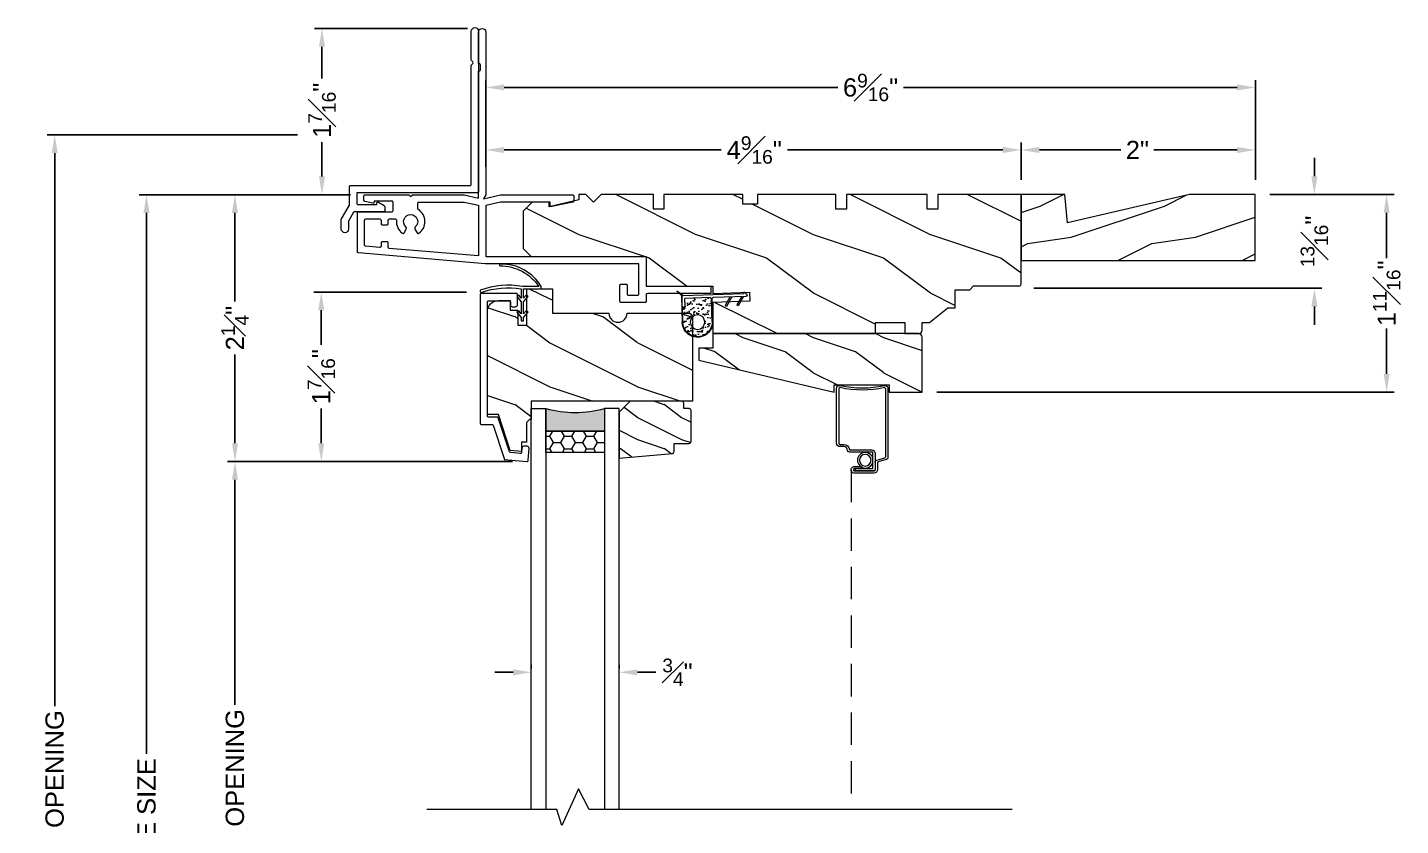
# Model space of a CAD drawing. Extents: x 74.3 to 86.2, y 8.2 to 22.
# Drawn here: x 74.29 to 86.01, y 15.15 to 21.97 of the extents above; entities that cross this region are included whole.
import ezdxf

# ---------------------------------------------------------------- set-up
doc = ezdxf.new("R2010")
doc.units = 0
doc.header["$MEASUREMENT"] = 0
doc.linetypes.add('DASHED', pattern=[0.414474, 0.276316, -0.138158])
doc.layers.get('0').update_dxf_attribs({"linetype": 'CONTINUOUS'})
doc.layers.get('DEFPOINTS').update_dxf_attribs({"linetype": 'CONTINUOUS'})
doc.layers.add('DIM', color=7, linetype='CONTINUOUS', lineweight=13)
doc.layers.add('PRODUCTS', color=7, linetype='CONTINUOUS', lineweight=13)
doc.styles.get("Standard").update_dxf_attribs({"font": 'arial.ttf'})
doc.dimstyles.get("Standard").update_dxf_attribs({"dimscale": 0, "dimtxt": 0.156, "dimasz": 0.156, "dimexe": 0.063, "dimexo": 0.125, "dimgap": 0.05, "dimtad": 0, "dimdec": 4, "dimzin": 0, "dimdsep": 46, "dimlunit": 4, "dimtxsty": 'Standard', "dimcen": 0.09, "dimclrd": 256, "dimclre": 256, "dimclrt": 256, "dimadec": 0, "dimazin": 0, "dimtfac": 0.75, "dimtdec": 4, "dimtix": 1, "dimtofl": 0, "dimtmove": 0, "dimatfit": 1, "dimfxl": 1, "dimfrac": 1, "dimtolj": 1, "dimtzin": 5, "dimarcsym": 0})

# ---------------------------------------------------------------- blocks, each defined once
blk = doc.blocks.new('*D15')
at = {"layer": 'DEFPOINTS', "color": 0, "ltscale": 2, "transparency": 16777216}
for p in [(78.204, 20.923), (78.204, 20.654), (82.773, 20.543)]:
    blk.add_point(p, dxfattribs=at)
at = {"layer": 'DIM', "lineweight": -2, "ltscale": 2, "transparency": 16777216}
for p, q in [((78.204, 20.779), (78.204, 20.986)), ((82.773, 20.668), (82.773, 20.986)), ((78.36, 20.923), (80.212, 20.923)), ((82.617, 20.923), (80.778, 20.923))]:
    blk.add_line(p, q, dxfattribs=at)
at = {"layer": 'DIM', "ltscale": 2, "transparency": 16777216}
for points in [[(78.36, 20.949), (78.36, 20.897), (78.204, 20.923)], [(82.617, 20.949), (82.617, 20.897), (82.773, 20.923)]]:
    blk.add_solid(points, dxfattribs=at)
at = {"layer": 'DIM', "ltscale": 2, "transparency": 16777216, "insert": (80.495, 20.923), "char_height": 0.156, "attachment_point": 5}
blk.add_mtext('\\A1;4{\\H0.750000x;\\S9#16;}"', dxfattribs=at)
blk = doc.blocks.new('*D16')
at = {"layer": 'DEFPOINTS', "color": 0, "ltscale": 2, "transparency": 16777216}
for p in [(76.799, 19.71), (78.165, 19.71), (78.555, 18.263)]:
    blk.add_point(p, dxfattribs=at)
at = {"layer": 'DIM', "lineweight": -2, "ltscale": 2, "transparency": 16777216}
for p, q in [((78.04, 19.71), (76.736, 19.71)), ((76.799, 19.554), (76.799, 19.258)), ((76.799, 18.419), (76.799, 18.715)), ((78.43, 18.263), (76.736, 18.263))]:
    blk.add_line(p, q, dxfattribs=at)
at = {"layer": 'DIM', "ltscale": 2, "transparency": 16777216}
for points in [[(76.773, 19.554), (76.825, 19.554), (76.799, 19.71)], [(76.773, 18.419), (76.825, 18.419), (76.799, 18.263)]]:
    blk.add_solid(points, dxfattribs=at)
at = {"layer": 'DIM', "ltscale": 2, "transparency": 16777216, "insert": (76.799, 18.987), "char_height": 0.156, "attachment_point": 5, "rotation": 90}
blk.add_mtext('\\A1;1{\\H0.750000x;\\S7#16;}"', dxfattribs=at)
blk = doc.blocks.new('*D17')
at = {"layer": 'DEFPOINTS', "color": 0, "ltscale": 2, "transparency": 16777216}
for p in [(76.062, 20.541), (77.172, 20.541), (78.555, 18.263)]:
    blk.add_point(p, dxfattribs=at)
at = {"layer": 'DIM', "lineweight": -2, "ltscale": 2, "transparency": 16777216}
for p, q in [((77.047, 20.541), (75.999, 20.541)), ((76.062, 20.385), (76.062, 19.628)), ((76.062, 18.419), (76.062, 19.176)), ((78.43, 18.263), (75.999, 18.263))]:
    blk.add_line(p, q, dxfattribs=at)
at = {"layer": 'DIM', "ltscale": 2, "transparency": 16777216}
for points in [[(76.036, 20.385), (76.088, 20.385), (76.062, 20.541)], [(76.036, 18.419), (76.088, 18.419), (76.062, 18.263)]]:
    blk.add_solid(points, dxfattribs=at)
at = {"layer": 'DIM', "ltscale": 2, "transparency": 16777216, "insert": (76.062, 19.402), "char_height": 0.156, "attachment_point": 5, "rotation": 90}
blk.add_mtext('\\A1;2{\\H0.750000x;\\S1#4;}"', dxfattribs=at)
blk = doc.blocks.new('*D18')
at = {"layer": 'DEFPOINTS', "color": 0, "transparency": 16777216}
for p in [(76.805, 21.961), (78.173, 21.961), (77.172, 20.541)]:
    blk.add_point(p, dxfattribs=at)
at = {"layer": 'DIM', "lineweight": -2, "transparency": 16777216}
for p, q in [((78.048, 21.961), (76.742, 21.961)), ((76.805, 21.805), (76.805, 21.534)), ((76.805, 20.697), (76.805, 20.99)), ((77.047, 20.541), (76.742, 20.541))]:
    blk.add_line(p, q, dxfattribs=at)
at = {"layer": 'DIM', "transparency": 16777216}
for points in [[(76.779, 21.805), (76.831, 21.805), (76.805, 21.961)], [(76.779, 20.697), (76.831, 20.697), (76.805, 20.541)]]:
    blk.add_solid(points, dxfattribs=at)
at = {"layer": 'DIM', "transparency": 16777216, "insert": (76.805, 21.262), "char_height": 0.156, "attachment_point": 5, "rotation": 90}
blk.add_mtext('\\A1;1{\\H0.750000x;\\S7#16;}"', dxfattribs=at)
blk = doc.blocks.new('*D19')
at = {"layer": 'DEFPOINTS', "color": 0, "ltscale": 2, "transparency": 16777216}
for p in [(76.062, 18.263), (78.555, 18.263), (78.559, 11.88)]:
    blk.add_point(p, dxfattribs=at)
at = {"layer": 'DIM', "lineweight": -2, "ltscale": 2, "transparency": 16777216}
for p, q in [((78.43, 18.263), (75.999, 18.263)), ((76.062, 18.107), (76.062, 16.184)), ((76.062, 12.036), (76.062, 13.959)), ((78.434, 11.88), (75.999, 11.88))]:
    blk.add_line(p, q, dxfattribs=at)
at = {"layer": 'DIM', "ltscale": 2, "transparency": 16777216}
for points in [[(76.036, 18.107), (76.088, 18.107), (76.062, 18.263)], [(76.036, 12.036), (76.088, 12.036), (76.062, 11.88)]]:
    blk.add_solid(points, dxfattribs=at)
at = {"layer": 'DIM', "ltscale": 2, "transparency": 16777216, "insert": (76.062, 15.072), "char_height": 0.156, "attachment_point": 5, "rotation": 90}
blk.add_mtext('\\A1;DAYLIGHT OPENING', dxfattribs=at)
blk = doc.blocks.new('*D20')
at = {"layer": 'DEFPOINTS', "color": 0, "ltscale": 2, "transparency": 16777216}
for p in [(75.307, 20.541), (77.172, 20.541), (77.175, 9.603)]:
    blk.add_point(p, dxfattribs=at)
at = {"layer": 'DIM', "lineweight": -2, "ltscale": 2, "transparency": 16777216}
for p, q in [((77.047, 20.541), (75.244, 20.541)), ((75.307, 20.385), (75.307, 15.766)), ((75.307, 9.759), (75.307, 14.387)), ((77.05, 9.603), (75.244, 9.603))]:
    blk.add_line(p, q, dxfattribs=at)
at = {"layer": 'DIM', "ltscale": 2, "transparency": 16777216}
for points in [[(75.281, 20.385), (75.333, 20.385), (75.307, 20.541)], [(75.281, 9.759), (75.333, 9.759), (75.307, 9.603)]]:
    blk.add_solid(points, dxfattribs=at)
at = {"layer": 'DIM', "ltscale": 2, "transparency": 16777216, "insert": (75.307, 15.076), "char_height": 0.156, "attachment_point": 5, "rotation": 90}
blk.add_mtext('\\A1;FRAME SIZE', dxfattribs=at)
blk = doc.blocks.new('*D21')
at = {"layer": 'DEFPOINTS', "color": 0, "ltscale": 2, "transparency": 16777216}
for p in [(74.523, 21.052), (76.72, 21.052), (77.11, 9.353)]:
    blk.add_point(p, dxfattribs=at)
at = {"layer": 'DIM', "lineweight": -2, "ltscale": 2, "transparency": 16777216}
for p, q in [((76.595, 21.052), (74.46, 21.052)), ((74.523, 20.896), (74.523, 16.174)), ((74.523, 9.509), (74.523, 14.228)), ((76.985, 9.353), (74.46, 9.353))]:
    blk.add_line(p, q, dxfattribs=at)
at = {"layer": 'DIM', "ltscale": 2, "transparency": 16777216}
for points in [[(74.497, 20.896), (74.549, 20.896), (74.523, 21.052)], [(74.497, 9.509), (74.549, 9.509), (74.523, 9.353)]]:
    blk.add_solid(points, dxfattribs=at)
at = {"layer": 'DIM', "ltscale": 2, "transparency": 16777216, "insert": (74.523, 15.201), "char_height": 0.156, "attachment_point": 5, "rotation": 90}
blk.add_mtext('\\A1;ROUGH OPENING', dxfattribs=at)
blk = doc.blocks.new('*D22')
at = {"layer": 'DEFPOINTS', "color": 0, "transparency": 16777216}
for p in [(79.342, 16.463), (78.592, 16.371), (79.342, 16.371)]:
    blk.add_point(p, dxfattribs=at)
at = {"layer": 'DIM', "lineweight": -2, "transparency": 16777216}
for p, q in [((78.436, 16.463), (78.28, 16.463)), ((78.592, 16.496), (78.592, 16.526)), ((79.342, 16.496), (79.342, 16.526)), ((79.498, 16.463), (79.654, 16.463))]:
    blk.add_line(p, q, dxfattribs=at)
at = {"layer": 'DIM', "transparency": 16777216}
for points in [[(78.436, 16.489), (78.436, 16.437), (78.592, 16.463)], [(79.498, 16.489), (79.498, 16.437), (79.342, 16.463)]]:
    blk.add_solid(points, dxfattribs=at)
at = {"layer": 'DIM', "transparency": 16777216, "insert": (79.84, 16.463), "char_height": 0.156, "attachment_point": 5}
blk.add_mtext('\\A1;{\\H0.750000x;\\S3#4;}"', dxfattribs=at)
blk = doc.blocks.new('Frame-Colonial-Horiz Profile-C-WC BLOCK')
at = {"ltscale": 2}
h = blk.add_hatch(dxfattribs=at)
h.set_pattern_fill('WOOD1', color=256)
h.set_pattern_definition([(216.87, (0.4, 1), (3, 2), [0.5, -4.5]), (206.565, (1, 0.7), (-1, -1), [1.11803, -1.11803]), (198.435, (1, 0.2), (-2, -0.999998), [0.63246, -2.52982])])
edge = h.paths.add_edge_path()
edge.add_line((4.181, -0.53), (3.2, -0.53))
edge.add_line((3.2, -0.53), (3.2, -0.784))
edge.add_line((3.2, -0.784), (2.632, -0.784))
edge.add_line((2.632, -0.784), (2.632, -0.844))
edge.add_line((2.632, -0.844), (2.319, -0.833))
edge.add_line((2.319, -0.833), (2.316, -0.911))
edge.add_line((2.316, -0.911), (2.632, -0.922))
edge.add_line((2.632, -0.922), (2.632, -1.188))
edge.add_line((2.632, -1.188), (1.242, -1.188))
edge.add_line((1.242, -1.188), (1.242, -1.093))
edge.add_line((1.242, -1.093), (0.992, -1.093))
edge.add_line((0.992, -1.093), (0.992, -1.188))
edge.add_line((0.992, -1.188), (0.875, -1.188))
edge.add_arc((0.875, -1.157), 0.031, 180, 269.9987, ccw=False)
edge.add_line((0.844, -1.157), (0.844, -1.094))
edge.add_line((0.844, -1.094), (0.781, -1.094))
edge.add_line((0.781, -1.094), (0.626, -0.969))
edge.add_line((0.626, -0.969), (0.563, -0.969))
edge.add_line((0.563, -0.969), (0.563, -0.813))
edge.add_line((0.563, -0.813), (0.438, -0.813))
edge.add_line((0.438, -0.813), (0.406, -0.781))
edge.add_line((0.406, -0.781), (0.016, -0.781))
edge.add_arc((0.016, -0.765), 0.016, 180, 269.9951, ccw=False)
edge.add_line((0, -0.765), (0, 0))
edge.add_line((0, 0), (0.711, 0))
edge.add_line((0.711, 0), (0.711, -0.125))
edge.add_line((0.711, -0.125), (0.756, -0.125))
edge.add_line((0.756, -0.125), (0.801, -0.125))
edge.add_line((0.801, -0.125), (0.801, 0))
edge.add_line((0.801, 0), (1.491, 0))
edge.add_line((1.491, 0), (1.491, -0.125))
edge.add_line((1.491, -0.125), (1.536, -0.125))
edge.add_line((1.536, -0.125), (1.581, -0.125))
edge.add_line((1.581, -0.125), (1.581, 0))
edge.add_line((1.581, 0), (2.251, 0))
edge.add_line((2.251, 0), (2.251, -0.082))
edge.add_line((2.251, -0.082), (2.376, -0.082))
edge.add_line((2.376, -0.082), (2.376, 0))
edge.add_line((2.376, 0), (3.049, 0))
edge.add_line((3.049, 0), (3.049, -0.125))
edge.add_line((3.049, -0.125), (3.094, -0.125))
edge.add_line((3.094, -0.125), (3.139, -0.125))
edge.add_line((3.139, -0.125), (3.139, 0))
edge.add_line((3.139, 0), (3.585, 0))
edge.add_line((3.585, 0), (3.65, -0.065))
edge.add_line((3.65, -0.065), (3.715, 0))
edge.add_line((3.715, 0), (3.774, 0))
edge.add_line((3.774, 0), (3.774, -0.046))
edge.add_line((3.774, -0.046), (4.029, -0.104))
edge.add_line((4.029, -0.104), (4.029, -0.064))
edge.add_line((4.029, -0.064), (4.173, -0.064))
edge.add_line((4.173, -0.064), (4.25, -0.141))
edge.add_line((4.25, -0.141), (4.25, -0.461))
edge.add_line((4.25, -0.461), (4.181, -0.53))
blk.add_lwpolyline([(4.181, -0.53), (3.2, -0.53), (3.2, -0.784), (2.632, -0.784), (2.632, -0.844), (2.319, -0.833), (2.316, -0.911), (2.632, -0.922), (2.632, -1.188), (1.242, -1.188), (1.242, -1.093), (0.992, -1.093), (0.992, -1.188), (0.875, -1.188, -0.414207), (0.844, -1.157), (0.844, -1.094), (0.781, -1.094), (0.626, -0.969), (0.563, -0.969), (0.563, -0.813), (0.438, -0.813), (0.406, -0.781), (0.016, -0.781, -0.414188), (0, -0.765), (0, -0.765), (0, -0.765), (0, 0), (0, 0), (0, 0), (0.711, 0), (0.711, -0.125), (0.756, -0.125), (0.801, -0.125), (0.801, 0), (1.491, 0), (1.491, -0.125), (1.536, -0.125), (1.581, -0.125), (1.581, 0), (2.251, 0), (2.251, -0.082), (2.376, -0.082), (2.376, 0), (3.049, 0), (3.049, -0.125), (3.094, -0.125), (3.139, -0.125), (3.139, 0), (3.585, 0), (3.65, -0.065), (3.715, 0), (3.774, 0), (3.774, -0.046), (4.029, -0.104), (4.029, -0.064), (4.173, -0.064), (4.25, -0.141), (4.25, -0.461)], format="xyb", close=True)
blk = doc.blocks.new('3574-C-WC-Frame-Horiz Profile BLOCK')
for points in [[(2.403, 0.471, 0.356833), (2.411, 0.481), (2.411, 0.518, 0.414214), (2.401, 0.528), (2.026, 0.528), (2.011, 0.513), (1.996, 0.528), (1.557, 0.528, 0.049389), (1.555, 0.528), (1.431, 0.499), (1.431, 1.584), (1.426, 1.584, -0.414214), (1.416, 1.594), (1.416, 1.638, -0.414214), (1.426, 1.648), (1.431, 1.648), (1.431, 1.917, 1), (1.369, 1.917), (1.369, 0.528), (1.389, 0.493), (1.244, 0.528), (0.629, 0.528, 0.414214), (0.619, 0.518), (0.619, 0.474, 0.357226), (0.627, 0.464), (0.807, 0.428, 0.47034), (0.819, 0.438), (0.819, 0.466), (1.244, 0.466), (1.369, 0.437), (1.369, 0), (0, 0), (0, -0.254), (-0.553, -0.254), (-0.553, -0.316), (-0.01, -0.316, -0.414214), (0, -0.326), (0, -0.382, 0.414214), (0.01, -0.392), (0.214, -0.392, 0.414214), (0.224, -0.382), (0.224, -0.245, 0.414214), (0.214, -0.235), (0.172, -0.235, 0.414214), (0.162, -0.245), (0.162, -0.32, -0.414214), (0.152, -0.33), (0.072, -0.33, -0.414214), (0.062, -0.32), (0.062, -0.062), (1.376, -0.062), (2.457, 0.032, 0.387189), (2.466, 0.042), (2.466, 0.373, 0.414214), (2.456, 0.383), (2.171, 0.383, -0.414214), (2.161, 0.393), (2.161, 0.463, -0.414214), (2.171, 0.473), (2.321, 0.473), (2.321, 0.467, 0.474021), (2.333, 0.457)], [(2.212, 0.271, -0.414214), (2.202, 0.281), (2.202, 0.311, 0.414214), (2.192, 0.321), (2.142, 0.321, 0.441135), (2.132, 0.31, -0.268386), (2.081, 0.199, -0.440649), (2.067, 0.202), (2.048, 0.235, -0.356394), (2.051, 0.254, 2.636888), (1.971, 0.254, -0.356394), (1.974, 0.235), (1.955, 0.202, -0.440649), (1.941, 0.199, -0.536485), (1.946, 0.402, 0.258497), (1.951, 0.411), (1.951, 0.456, 0.414214), (1.941, 0.466), (1.557, 0.466, 0.049389), (1.555, 0.466), (1.431, 0.438), (1.431, 0.005), (2.193, 0.07, 0.387189), (2.202, 0.08), (2.202, 0.117, -0.414214), (2.212, 0.127), (2.254, 0.127, -0.414214), (2.264, 0.117), (2.264, 0.087, 0.441765), (2.275, 0.077), (2.395, 0.088, 0.387189), (2.404, 0.098), (2.404, 0.311, 0.414214), (2.394, 0.321), (2.274, 0.321, 0.414214), (2.264, 0.311), (2.264, 0.281, -0.414214), (2.254, 0.271)]]:
    blk.add_lwpolyline(points, format="xyb", close=True)
blk = doc.blocks.new('Drip Cap-Alu Profile 3585 BLOCK')
blk.add_lwpolyline([(-0.85, 0.08), (0.18, 0.08), (0.18, -0.01, -0.414214), (0.17, -0.02), (0.01, -0.02), (0.01, -0.01, 0.57735), (-0.005, -0.001), (-0.054, -0.03, 0.267949), (-0.059, -0.038), (-0.059, -0.072, 0.414214), (-0.049, -0.082), (0.198, -0.082, -0.267949), (0.207, -0.087), (0.25, -0.162), (0.25, -0.23, 1), (0.312, -0.23), (0.312, -0.148, 0.131652), (0.311, -0.143), (0.243, -0.026, -0.131652), (0.242, -0.021), (0.242, 0.132, 0.414214), (0.232, 0.142), (-0.788, 0.142, -0.414214), (-0.798, 0.152), (-0.798, 1.164, 0.267949), (-0.805, 1.177, -0.57735), (-0.805, 1.203, 0.267949), (-0.798, 1.216), (-0.798, 1.459, 1), (-0.86, 1.459), (-0.86, 0.09, 0.414214)], format="xyb", close=True)
blk = doc.blocks.new('Weather Strip-Casement Frame-Horiz BLOCK')
h = blk.add_hatch()
h.set_pattern_fill('AR-SAND', color=256, scale=0.03, angle=358, style=0)
h.paths.add_polyline_path([(0.276, -0.057, -0.414281), (0.287, -0.046), (0.501, -0.053), (0.499, -0.118, 0.414214), (0.508, -0.128), (0.513, -0.128, -0.384696), (0.523, -0.14), (0.519, -0.259, -1), (0.269, -0.251)])
h.paths.add_polyline_path([(0.332, -0.253, 1), (0.457, -0.257, 1)], flags=16)
at = {"linetype": 'Continuous'}
for p, q in [((-0.017, -0.011), (0, 0)), ((0, 0), (0, -0.012)), ((0.519, -0.029), (0.57, 0.01)), ((0.532, -0.029), (0.572, 0.009)), ((0.573, 0.01), (0.573, 0.01)), ((-0.029, -0.025), (-0.028, -0.022)), ((-0.018, -0.036), (0.26, -0.045)), ((0.519, -0.029), (0, -0.012)), ((0.001, -0.037), (0.047, -0.117)), ((0.018, -0.038), (0.059, -0.109)), ((0.047, -0.117), (0.059, -0.109)), ((0.102, -0.04), (0.148, -0.121)), ((0.119, -0.041), (0.159, -0.112)), ((0.148, -0.121), (0.159, -0.112)), ((0.271, -0.057), (0.264, -0.25)), ((0.269, -0.251), (0.276, -0.057)), ((0.287, -0.046), (0.501, -0.053)), ((0.499, -0.118), (0.501, -0.053)), ((0.532, -0.029), (0.524, -0.26)), ((0.524, -0.119), (0.526, -0.039)), ((0.532, -0.029), (0.531, -0.054)), ((0.532, -0.029), (0.532, -0.029)), ((0.503, -0.128), (0.503, -0.128)), ((0.503, -0.128), (0.503, -0.128)), ((0.513, -0.128), (0.508, -0.128)), ((0.519, -0.259), (0.523, -0.14))]:
    blk.add_line(p, q, dxfattribs=at)
blk.add_circle((0.394, -0.255), 0.0625)
for centre, radius, start, end in [((0.571, 0.009), 0.00103, 334.2139, 109.1827), ((-0.018, -0.025), 0.011, 178.1541, 268.1379), ((-0.017, -0.022), 0.011, 88.1441, 178.128), ((0.26, -0.056), 0.011, 358.1371, 88.1449), ((0.287, -0.057), 0.011, 88.141, 178.1543), ((0.515, -0.039), 0.0112, 0.5479, 71.2218), ((0.509, -0.118), 0.01, 178.141, 268.141), ((0.514, -0.118), 0.01, 268.1452, 358.1369), ((0.512, -0.139), 0.0111, 357.9489, 82.4993), ((0.394, -0.255), 0.13, 178.141, 358.141), ((0.394, -0.255), 0.125, 178.141, 358.141)]:
    blk.add_arc(centre, radius, start, end, dxfattribs=at)
blk = doc.blocks.new('Screen-Frame Aluminum BLOCK')
blk.add_lwpolyline([(0.109, -0.63, 0.333391), (0.094, -0.611), (0.026, -0.591, -0.334366), (0.019, -0.581), (0.019, -0.003, -0.379616), (0.03, 0.008, 0.109624), (0.408, 0.008, -0.381941), (0.419, -0.003), (0.419, -0.466, -0.379359), (0.408, -0.477), (0.375, -0.477, 0.387949), (0.329, -0.519, -0.45004), (0.322, -0.524), (0.138, -0.524, 0.428928), (0.109, -0.553), (0.109, -0.694, 0.464966), (0.118, -0.703), (0.277, -0.703), (0.277, -0.684), (0.128, -0.684), (0.128, -0.543), (0.318, -0.543, 0.450014), (0.348, -0.518, -0.329795), (0.374, -0.496), (0.408, -0.496, 0.414214), (0.438, -0.466), (0.438, 0, 0.50062), (0.407, 0.027, -0.11153), (0.031, 0.027, 0.497573), (0, 0), (0, -0.588, 0.331494), (0.014, -0.607), (0.082, -0.627, -0.331494), (0.09, -0.637), (0.09, -0.692, 0.414214), (0.12, -0.722), (0.284, -0.722, 1.054016), (0.284, -0.665), (0.226, -0.665), (0.226, -0.684), (0.285, -0.684, -1.067593), (0.285, -0.703), (0.119, -0.703, -0.429239), (0.109, -0.692)], format="xyb")
at = {"ltscale": 2}
blk.add_circle((0.194, -0.612), 0.0666, dxfattribs=at)
blk.add_circle((0.194, -0.612), 0.0498)
blk = doc.blocks.new('Sash-Profile-C-WC Narrow BLOCK')
at = {"ltscale": 2}
h = blk.add_hatch(dxfattribs=at)
h.set_pattern_fill('WOOD1', color=256, scale=0.75, style=0)
h.set_pattern_definition([(216.87, (0.3, 0.75), (2.25, 1.5), [0.375, -3.375]), (206.565, (0.75, 0.525), (-0.75, -0.75), [0.83853, -0.83853]), (198.435, (0.75, 0.15), (-1.5, -0.749999), [0.47434, -1.89737])])
edge = h.paths.add_edge_path()
edge.add_line((-0.375, -0.326), (-0.375, -0.482))
edge.add_line((-0.375, -0.482), (-0.36, -0.482))
edge.add_line((-0.36, -0.482), (-0.335, -0.507))
edge.add_line((-0.335, -0.507), (-0.335, -0.674))
edge.add_line((-0.335, -0.674), (-0.29, -0.674))
edge.add_line((-0.29, -0.674), (-0.29, -0.754))
edge.add_line((-0.29, -0.754), (-0.194, -0.746))
edge.add_line((-0.194, -0.746), (-0.094, -0.439))
edge.add_line((-0.094, -0.439), (0, -0.439))
edge.add_line((0, -0.439), (0, 0.439))
edge.add_arc((-0.094, 0.439), 0.094, 0, 90)
edge.add_line((-0.094, 0.533), (-0.195, 0.533))
edge.add_line((-0.195, 0.533), (-0.195, 0.453))
edge.add_line((-0.195, 0.453), (-0.261, 0.453))
edge.add_line((-0.261, 0.453), (-0.261, 0.323))
edge.add_line((-0.261, 0.323), (-0.336, 0.323))
edge.add_line((-0.336, 0.323), (-0.336, 0.635))
edge.add_line((-0.336, 0.635), (-0.557, 0.635))
edge.add_line((-0.557, 0.635), (-0.557, 0.426))
edge.add_line((-0.557, 0.426), (-1.037, 0.426))
edge.add_arc((-1.115, 0.426), 0.078, -180, 0, ccw=False)
edge.add_line((-1.193, 0.426), (-1.718, 0.426))
edge.add_arc((-1.718, 0.394), 0.032, 90, 180)
edge.add_line((-1.75, 0.394), (-1.75, -0.326))
edge.add_line((-1.75, -0.326), (-0.375, -0.326))
at = {"linetype": 'Continuous'}
blk.add_lwpolyline([(-0.375, -0.326), (-0.375, -0.482), (-0.36, -0.482), (-0.335, -0.507), (-0.335, -0.674), (-0.29, -0.674), (-0.29, -0.754), (-0.194, -0.746), (-0.094, -0.439), (0, -0.439), (0, 0.439, 0.414214), (-0.094, 0.533), (-0.195, 0.533), (-0.195, 0.453), (-0.261, 0.453), (-0.261, 0.323), (-0.336, 0.323), (-0.336, 0.635), (-0.557, 0.635), (-0.557, 0.426), (-1.037, 0.426, -1), (-1.193, 0.426), (-1.718, 0.426, 0.414214), (-1.75, 0.394), (-1.75, -0.326)], format="xyb", close=True, dxfattribs=at)
blk = doc.blocks.new('3566-Sash-Narrow BLOCK')
blk.add_lwpolyline([(-0.145, -0.859), (-0.144, -0.859), (-0.338, -0.876, -0.420326), (-0.349, -0.866), (-0.356, -0.763, -0.434812), (-0.34, -0.746), (-0.31, -0.746, -0.39391), (-0.294, -0.761), (-0.292, -0.799, 0.420326), (-0.281, -0.808), (-0.197, -0.8, 0.296584), (-0.189, -0.793), (-0.093, -0.504, -0.323025), (-0.083, -0.497), (-0.01, -0.497, 0.414214), (0, -0.487), (0, 0.487, 0.414214), (-0.01, 0.497), (-0.186, 0.497, 0.414214), (-0.196, 0.487), (-0.196, 0.461, -0.414214), (-0.212, 0.445), (-0.241, 0.445, -0.414214), (-0.257, 0.461), (-0.257, 0.549, -0.414214), (-0.247, 0.559), (0.052, 0.559, -0.414214), (0.062, 0.549), (0.062, -0.549, -0.414214), (0.052, -0.559), (-0.038, -0.559, 0.328455), (-0.048, -0.566)], format="xyb", close=True)
blk = doc.blocks.new('Glazing Bead-2227-Casement BLOCK')
at = {"ltscale": 2}
h = blk.add_hatch(dxfattribs=at)
h.set_pattern_fill('WOOD1', color=256, scale=0.375)
h.set_pattern_definition([(216.87, (0.15, 0.375), (1.125, 0.75), [0.1875, -1.6875]), (206.565, (0.375, 0.2625), (-0.375, -0.375), [0.41926, -0.41926]), (198.435, (0.375, 0.075), (-0.75, -0.375), [0.23717, -0.948683])])
h.paths.add_polyline_path([(0, 0.391), (-0.094, 0.485), (-0.535, 0.485, 0.414214), (-0.551, 0.469), (-0.551, 0.422), (-0.598, 0.422, 0.414214), (-0.614, 0.406), (-0.614, 0.141, 0.414214), (-0.598, 0.125), (-0.469, 0.125), (-0.469, 0.055, 0.3924), (-0.454, 0.039), (0, 0)])
blk.add_lwpolyline([(-0.598, 0.422), (-0.551, 0.422), (-0.551, 0.469, -0.414214), (-0.535, 0.485), (-0.094, 0.485), (0, 0.391), (0, 0), (-0.454, 0.039, -0.3924), (-0.469, 0.055), (-0.469, 0.125), (-0.598, 0.125, -0.414214), (-0.614, 0.141), (-0.614, 0.406, -0.414214)], format="xyb", close=True)
blk = doc.blocks.new('C-WC-Sash WS BLOCK')
at = {"linetype": 'Continuous'}
blk.add_lwpolyline([(0.17, 0), (0.17, -0.08), (0.191, -0.055), (0.207, -0.067), (0.17, -0.111), (0.17, -0.214), (0.191, -0.189), (0.207, -0.201), (0.17, -0.245), (0.17, -0.275), (0.15, -0.275), (0.15, -0.245), (0.112, -0.201), (0.128, -0.189), (0.15, -0.214), (0.15, -0.111), (0.112, -0.067), (0.128, -0.055), (0.15, -0.08), (0.15, 0), (0, 0), (0, 0.019, -0.268919), (0.346, 0.21, -0.83837), (0.351, 0.195, 0.250296), (0.02, 0.019), (0.159, 0.019, -0.131598), (0.517, -0.013, -0.686639), (0.511, -0.032, 0.124206)], format="xyb", close=True, dxfattribs=at)
blk = doc.blocks.new('*D25')
at = {"layer": 'DEFPOINTS', "color": 0, "transparency": 16777216}
for p in [(84.773, 20.543), (82.757, 19.742), (85.277, 19.742)]:
    blk.add_point(p, dxfattribs=at)
at = {"layer": 'DIM', "lineweight": -2, "transparency": 16777216}
for p, q in [((85.277, 20.699), (85.277, 20.855)), ((84.898, 20.543), (85.34, 20.543)), ((82.882, 19.742), (85.34, 19.742)), ((85.277, 19.586), (85.277, 19.43))]:
    blk.add_line(p, q, dxfattribs=at)
at = {"layer": 'DIM', "transparency": 16777216}
for points in [[(85.251, 20.699), (85.303, 20.699), (85.277, 20.543)], [(85.251, 19.586), (85.303, 19.586), (85.277, 19.742)]]:
    blk.add_solid(points, dxfattribs=at)
at = {"layer": 'DIM', "transparency": 16777216, "insert": (85.277, 20.142), "char_height": 0.156, "attachment_point": 5, "rotation": 90}
blk.add_mtext('\\A1;{\\H0.750000x;\\S13#16;}"', dxfattribs=at)
blk = doc.blocks.new('*D26')
at = {"layer": 'DEFPOINTS', "color": 0, "transparency": 16777216}
for p in [(84.773, 20.543), (81.929, 18.855), (85.894, 18.855)]:
    blk.add_point(p, dxfattribs=at)
at = {"layer": 'DIM', "lineweight": -2, "transparency": 16777216}
for p, q in [((84.898, 20.543), (85.957, 20.543)), ((85.894, 20.387), (85.894, 20)), ((85.894, 19.011), (85.894, 19.398)), ((82.054, 18.855), (85.957, 18.855))]:
    blk.add_line(p, q, dxfattribs=at)
at = {"layer": 'DIM', "transparency": 16777216}
for points in [[(85.868, 20.387), (85.92, 20.387), (85.894, 20.543)], [(85.868, 19.011), (85.92, 19.011), (85.894, 18.855)]]:
    blk.add_solid(points, dxfattribs=at)
at = {"layer": 'DIM', "transparency": 16777216, "insert": (85.894, 19.699), "char_height": 0.156, "attachment_point": 5, "rotation": 90}
blk.add_mtext('\\A1;1{\\H0.750000x;\\S11#16;}"', dxfattribs=at)
blk = doc.blocks.new('*D27')
at = {"layer": 'DEFPOINTS', "color": 0, "ltscale": 2, "transparency": 16777216}
for p in [(84.773, 20.923), (82.773, 20.543), (84.773, 20.543)]:
    blk.add_point(p, dxfattribs=at)
at = {"layer": 'DIM', "lineweight": -2, "ltscale": 2, "transparency": 16777216}
for p, q in [((82.773, 20.668), (82.773, 20.986)), ((84.773, 20.668), (84.773, 20.986)), ((82.929, 20.923), (83.625, 20.923)), ((84.617, 20.923), (83.907, 20.923))]:
    blk.add_line(p, q, dxfattribs=at)
at = {"layer": 'DIM', "ltscale": 2, "transparency": 16777216}
for points in [[(82.929, 20.949), (82.929, 20.897), (82.773, 20.923)], [(84.617, 20.949), (84.617, 20.897), (84.773, 20.923)]]:
    blk.add_solid(points, dxfattribs=at)
at = {"layer": 'DIM', "ltscale": 2, "transparency": 16777216, "insert": (83.766, 20.923), "char_height": 0.156, "attachment_point": 5}
blk.add_mtext('\\A1;2"', dxfattribs=at)
blk = doc.blocks.new('*D28')
at = {"layer": 'DEFPOINTS', "color": 0, "ltscale": 2, "transparency": 16777216}
for p in [(84.773, 21.457), (78.204, 20.654), (84.773, 20.543)]:
    blk.add_point(p, dxfattribs=at)
at = {"layer": 'DIM', "lineweight": -2, "ltscale": 2, "transparency": 16777216}
for p, q in [((78.204, 20.779), (78.204, 21.52)), ((78.36, 21.457), (81.208, 21.457)), ((84.617, 21.457), (81.769, 21.457)), ((84.773, 20.668), (84.773, 21.52))]:
    blk.add_line(p, q, dxfattribs=at)
at = {"layer": 'DIM', "ltscale": 2, "transparency": 16777216}
for points in [[(78.36, 21.483), (78.36, 21.431), (78.204, 21.457)], [(84.617, 21.483), (84.617, 21.431), (84.773, 21.457)]]:
    blk.add_solid(points, dxfattribs=at)
at = {"layer": 'DIM', "ltscale": 2, "transparency": 16777216, "insert": (81.488, 21.457), "char_height": 0.156, "attachment_point": 5}
blk.add_mtext('\\A1;6{\\H0.750000x;\\S9#16;}"', dxfattribs=at)
blk = doc.blocks.new('Frame-Head Cover-NEW BLOCK')
at = {"ltscale": 2}
h = blk.add_hatch(dxfattribs=at)
h.set_pattern_fill('WOOD1', color=256, scale=0.6, style=0)
h.set_pattern_definition([(216.87, (0.24, 0.6), (1.8, 1.2), [0.3, -2.7]), (206.565, (0.6, 0.42), (-0.6, -0.6), [0.67082, -0.67082]), (198.435, (0.6, 0.12), (-1.2, -0.6), [0.37947, -1.51789])])
h.paths.add_polyline_path([(0, 0, 0.414214), (-0.031, -0.031), (-0.031, -0.5), (0.25, -0.5), (0.25, -0.437), (0.719, -0.437), (0.719, -0.5), (1.875, -0.227), (1.875, -0.125), (1.757, -0.125), (1.757, 0)])
blk.add_lwpolyline([(0.719, -0.5), (0.719, -0.437), (0.25, -0.437), (0.25, -0.5), (-0.031, -0.5), (-0.031, -0.031, -0.414214), (0, 0), (1.757, 0), (1.757, -0.125), (1.875, -0.125), (1.875, -0.227)], format="xyb", close=True, dxfattribs=at)

msp = doc.modelspace()

# ---------------------------------------------------------------- hatches: boundary and pattern name
at = {"layer": 'PRODUCTS', "ltscale": 2}
h = msp.add_hatch(dxfattribs=at)
h.set_pattern_fill('WOOD1', color=256, scale=0.75, angle=315, style=0)
h.set_pattern_definition([(8.1301, (355.94837, 144.75161), (-2.65165045, -0.53032998), [0.375, -3.375]), (18.4349, (355.78927, 144.27432), (1.06066042, -1.14e-06), [0.8385255, -0.8385255]), (26.5651, (356.05444, 144.00915), (1.59098964, 0.53033116), [0.474342, -1.8973665])])
h.paths.add_polyline_path([(84.77284, 19.97975), (84.77284, 20.54275), (84.21084, 20.54275), (83.16888, 20.3022), (83.14784, 20.54275), (82.77284, 20.54275), (82.77284, 19.97975)])
at = {"layer": 'PRODUCTS'}
h = msp.add_hatch(color=254, dxfattribs=at)
edge = h.paths.add_edge_path()
edge.add_arc((78.96696, 19.64), 0.95862, 254.88245, 285.11619)
edge.add_line((79.21694, 18.71455), (79.21694, 18.52241))
edge.add_line((79.21694, 18.52241), (78.71694, 18.52242))
edge.add_line((78.71694, 18.52242), (78.71695, 18.71456))
h = msp.add_hatch(dxfattribs=at)
h.set_pattern_fill('HONEY', color=256, scale=0.5, style=0)
h.set_pattern_definition([(0, (-5.40552, -3.117913), (0.09375, 0.054126587), [0.0625, -0.125]), (120, (-5.40552, -3.117913), (-0.09375, 0.054126588), [0.0625, -0.125]), (60, (-5.40552, -3.117913), (2e-10, 0.108253175), [-0.125, 0.0625])])
h.paths.add_polyline_path([(78.71696, 18.52242), (79.21694, 18.52242), (79.21694, 18.33856), (78.71696, 18.33856)])

# ---------------------------------------------------------------- linework, layer by layer
at = {"layer": 'PRODUCTS', "linetype": 'DASHED'}
msp.add_line((81.32213, 18.19196), (81.32213, 15.29158), dxfattribs=at)
at = {"layer": 'PRODUCTS'}
for points in [[(82.77284, 19.97975), (84.77284, 19.97976), (84.77284, 20.54276), (84.21084, 20.54275), (83.16888, 20.3022), (83.14784, 20.54275), (82.77284, 20.54275)], [(78.71696, 18.52242), (79.21694, 18.52242), (79.21694, 18.33856), (78.71696, 18.33856)]]:
    msp.add_lwpolyline(points, close=True, dxfattribs=at)
at = {"layer": 'PRODUCTS', "linetype": 'Continuous'}
for points in [[(78.59198, 15.29158), (78.59198, 18.71455), (78.71697, 18.71456), (78.71697, 15.29158)], [(79.34195, 15.29158), (79.34194, 18.71456), (79.21695, 18.71456), (79.21696, 15.29158)]]:
    msp.add_lwpolyline(points, dxfattribs=at)
msp.add_lwpolyline([(78.71695, 18.71456, 0.13269019), (79.21694, 18.71455), (79.21694, 18.52241), (78.71694, 18.52242), (78.71695, 18.71456)], format="xyb", close=True, dxfattribs=at)
at = {"layer": 'PRODUCTS', "ltscale": 2}
msp.add_lwpolyline([(82.69567, 15.29158), (79.08642, 15.29158), (78.99528, 15.46853), (78.85299, 15.15518), (78.80945, 15.29158), (77.6987, 15.29158)], dxfattribs=at)

# ---------------------------------------------------------------- block references
at = {"layer": 'PRODUCTS', "xscale": -1}
for name, p in [('Drip Cap-Alu Profile 3585 BLOCK', (77.28184, 20.47775)), ('3574-C-WC-Frame-Horiz Profile BLOCK', (79.57284, 20.01275)), ('Frame-Colonial-Horiz Profile-C-WC BLOCK', (82.77284, 20.54275)), ('Screen-Frame Aluminum BLOCK', (81.63639, 18.88595)), ('Glazing Bead-2227-Casement BLOCK', (79.34194, 18.29253))]:
    msp.add_blockref(name, p, dxfattribs=at)
at = {"layer": 'PRODUCTS', "color": 3, "xscale": -1}
for name, p in [('C-WC-Sash WS BLOCK', (78.67645, 19.73855)), ('3566-Sash-Narrow BLOCK', (78.21698, 19.13909)), ('Sash-Profile-C-WC Narrow BLOCK', (78.21698, 19.10355)), ('Frame-Head Cover-NEW BLOCK', (81.89784, 19.35475))]:
    msp.add_blockref(name, p, dxfattribs=at)
at = {"layer": 'PRODUCTS', "lineweight": 5, "xscale": -1}
msp.add_blockref('Weather Strip-Casement Frame-Horiz BLOCK', (80.40502, 19.70847), dxfattribs=at)

# ---------------------------------------------------------------- dimensions: what is measured, and where the dimension line sits
at = {"layer": 'DIM'}
for base, p1, p2, picture, middle in [((76.80514, 21.96075), (77.17184, 20.54075), (78.17284, 21.96075), '*D18', (76.80514, 21.26211)), ((85.27701, 19.74175), (84.77284, 20.54276), (82.75684, 19.74175), '*D25', (85.27701, 20.14225))]:
    dim = msp.add_linear_dim(base=base, p1=p1, p2=p2, angle=90, dimstyle='Standard', override={"dimscale": 1}, dxfattribs=at)
    dim.commit()
    dim.dimension.update_dxf_attribs({"geometry": picture, "text_midpoint": middle, "dimtype": 160})
at = {"layer": 'DIM', "ltscale": 2}
for base, p1, p2, angle, picture, middle in [((84.77284, 21.4567), (78.20384, 20.6535), (84.77284, 20.54276), 180, '*D28', (81.48834, 21.4567)), ((76.062054, 20.540751), (78.5551, 18.263402), (77.171838, 20.540751), 90, '*D17', (76.062054, 19.402077)), ((76.79885, 19.70974), (78.5551, 18.2634), (78.16491, 19.70974), 90, '*D16', (76.79885, 18.98657))]:
    dim = msp.add_linear_dim(base=base, p1=p1, p2=p2, angle=angle, dimstyle='Standard', override={"dimscale": 1}, dxfattribs=at)
    dim.commit()
    dim.dimension.update_dxf_attribs({"geometry": picture, "text_midpoint": middle})
for base, p1, p2, text, picture, middle in [((74.52324, 21.05211), (77.11027, 9.35279), (76.71987, 21.05211), 'ROUGH OPENING', '*D21', (74.52324, 15.20145)), ((75.30699, 20.54075), (77.17527, 9.60279), (77.17184, 20.54075), 'FRAME SIZE', '*D20', (75.30699, 15.07645))]:
    dim = msp.add_linear_dim(base=base, p1=p1, p2=p2, angle=90, text=text, dimstyle='Standard', override={"dimscale": 1}, dxfattribs=at)
    dim.commit()
    dim.dimension.update_dxf_attribs({"geometry": picture, "text_midpoint": middle, "dimtype": 160})
for base, p2, picture, middle in [((78.20384, 20.92309), (78.20384, 20.6535), '*D15', (80.49502, 20.92309)), ((84.77284, 20.92284), (84.77284, 20.54276), '*D27', (83.7661, 20.92284))]:
    dim = msp.add_linear_dim(base=base, p1=(82.77284, 20.54275), p2=p2, angle=180, dimstyle='Standard', override={"dimscale": 1}, dxfattribs=at)
    dim.commit()
    dim.dimension.update_dxf_attribs({"geometry": picture, "text_midpoint": middle, "dimtype": 160})
at = {"layer": 'DIM'}
dim = msp.add_linear_dim(base=(85.89394, 18.85475), p1=(84.77284, 20.54276), p2=(81.92884, 18.85475), angle=90, dimstyle='Standard', override={"dimscale": 1}, dxfattribs=at)
dim.commit()
dim.dimension.update_dxf_attribs({"geometry": '*D26', "text_midpoint": (85.89394, 19.69876)})
at = {"layer": 'DIM', "ltscale": 2}
dim = msp.add_linear_dim(base=(76.06205, 18.2634), p1=(78.55944, 11.88018), p2=(78.5551, 18.2634), angle=90, text='DAYLIGHT OPENING', dimstyle='Standard', override={"dimscale": 1}, dxfattribs=at)
dim.commit()
dim.dimension.update_dxf_attribs({"geometry": '*D19', "text_midpoint": (76.06205, 15.07179)})
at = {"layer": 'DIM'}
dim = msp.add_linear_dim(base=(79.34195, 16.4627), p1=(78.59198, 16.37132), p2=(79.34195, 16.37132), dimstyle='Standard', override={"dimscale": 1}, dxfattribs=at)
dim.commit()
dim.dimension.update_dxf_attribs({"geometry": '*D22', "text_midpoint": (79.8397, 16.4627), "dimtype": 160})

doc.saveas('drawing.dxf')
